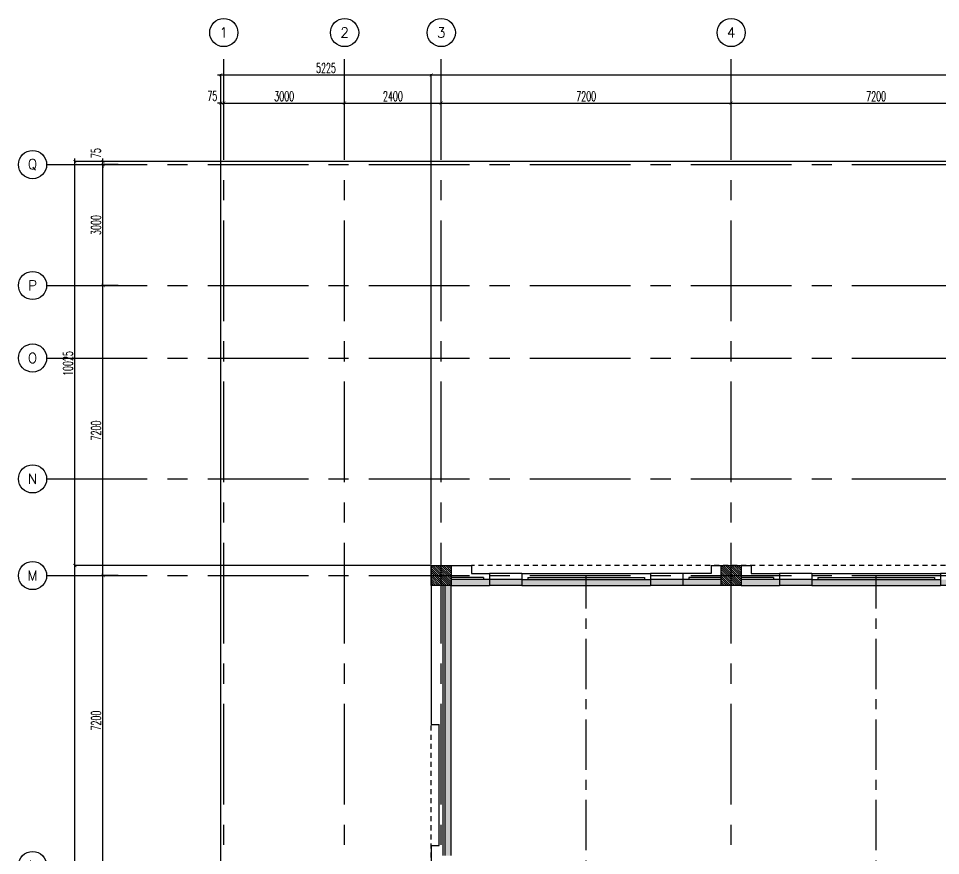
# Model space of a CAD drawing. Extents: x 88808.2 to 88899.2, y 39921.6 to 40001.1.
# Drawn here: x 88808.23 to 88831.13, y 39980.35 to 40001.13 of the extents above; entities that cross this region are included whole.
import ezdxf
from ezdxf.enums import TextEntityAlignment as Align

# ---------------------------------------------------------------- set-up
doc = ezdxf.new("R2010")
doc.units = 0
doc.header["$MEASUREMENT"] = 0
doc.header["$PDMODE"] = 34
for name, pattern in [('CENTER', [2, 1.25, -0.25, 0.25, -0.25]), ('CENTERX2', [4, 2.5, -0.5, 0.5, -0.5]), ('HIDDEN2', [0.1875, 0.125, -0.0625])]:
    doc.linetypes.add(name, pattern=pattern)
doc.layers.get('0').update_dxf_attribs({"linetype": 'CONTINUOUS'})
doc.layers.get('DEFPOINTS').update_dxf_attribs({"linetype": 'CONTINUOUS'})
for name, color, linetype in [('AX', 6, 'CONTINUOUS'), ('AX-CR', 2, 'CONTINUOUS'), ('AX-DIM', 4, 'CONTINUOUS'), ('AX-TXT', 2, 'CONTINUOUS'), ('AXES', 11, 'CENTERX2'), ('AXES1', 11, 'CENTER'), ('COL', 2, 'CONTINUOUS'), ('HAT', 8, 'CONTINUOUS'), ('HIDDEN', 9, 'HIDDEN2'), ('INSUL', 4, 'CONTINUOUS'), ('WALL', 2, 'CONTINUOUS'), ('WallType2', 3, 'CONTINUOUS'), ('WIN', 3, 'CONTINUOUS')]:
    doc.layers.add(name, color=color, linetype=linetype)
doc.styles.add('ROMANS', font='ROMANS.shx', dxfattribs={"width": 0.6})
doc.dimstyles.new('DIM-OUT', dxfattribs={"dimscale": 0, "dimtxt": 0.24, "dimasz": 0.08, "dimexe": 0.02, "dimexo": 0.02, "dimgap": 0.05, "dimtad": 1, "dimdec": 0, "dimlfac": 1000, "dimzin": 0, "dimdsep": 46, "dimtxsty": 'ROMANS', "dimblk1": 'ARCHTICK', "dimblk2": 'ARCHTICK', "dimsah": 1, "dimcen": 0.01, "dimdle": 0.08, "dimclrd": 4, "dimclre": 4, "dimclrt": 2, "dimadec": 0, "dimazin": 0, "dimtp": 2, "dimtm": 2, "dimtfac": 0.114286, "dimtdec": 0, "dimtix": 1, "dimtmove": 2, "dimatfit": 3, "dimldrblk": 'ARCHTICK', "dimfxl": 0, "dimtolj": 1, "dimtzin": 0, "dimarcsym": 0})
pattern_1 = [(180, (177753.940517, 0), (-0.075, 0.04330127), [0.05, -0.1]), (60, (177753.940517, 0), (0.074999999836, 0.043301270284), [0.05, -0.1]), (120, (177753.940517, 0), (-1.64e-10, 0.086602540284), [-0.1, 0.05])]

# ---------------------------------------------------------------- blocks, each defined once
blk = doc.blocks.new('_ARCHTICK')
at = {"color": 0, "linetype": 'ByBlock', "const_width": 0.15}
blk.add_lwpolyline([(-0.5, -0.5), (0.5, 0.5)], dxfattribs=at)
blk = doc.blocks.new('*D741')
at = {"layer": 'AX-DIM', "color": 4, "lineweight": -2}
for p, q in [((88818.4, 39999.728), (88893.25, 39999.728)), ((88818.48, 39999.348), (88818.48, 39999.748)), ((88893.17, 39996.657), (88893.17, 39999.748))]:
    blk.add_line(p, q, dxfattribs=at)
at = {"layer": 'DEFPOINTS', "color": 0}
for p in [(88893.17, 39999.728), (88818.48, 39999.328), (88893.17, 39996.637)]:
    blk.add_point(p, dxfattribs=at)
at = {"layer": 'AX-DIM', "color": 4, "lineweight": -2, "xscale": 0.08, "yscale": 0.08, "zscale": 0.08, "rotation": 180}
blk.add_blockref('_ARCHTICK', (88818.48, 39999.728), dxfattribs=at)
at = {"layer": 'AX-DIM', "color": 4, "lineweight": -2, "xscale": 0.08, "yscale": 0.08, "zscale": 0.08}
blk.add_blockref('_ARCHTICK', (88893.17, 39999.728), dxfattribs=at)
at = {"layer": 'AX-DIM', "color": 2, "insert": (88855.825, 39999.898), "char_height": 0.24, "attachment_point": 5, "style": 'ROMANS'}
blk.add_mtext('\\A1;74690', dxfattribs=at)
blk = doc.blocks.new('*D743')
at = {"layer": 'AX-DIM', "color": 4, "lineweight": -2}
for p, q in [((88818.46, 39987.55), (88809.61, 39987.55)), ((88809.63, 39928.15), (88809.63, 39987.63)), ((88818.46, 39928.23), (88809.61, 39928.23))]:
    blk.add_line(p, q, dxfattribs=at)
at = {"layer": 'DEFPOINTS', "color": 0}
for p in [(88809.63, 39987.55), (88818.48, 39987.55), (88818.48, 39928.23)]:
    blk.add_point(p, dxfattribs=at)
at = {"layer": 'AX-DIM', "color": 4, "lineweight": -2, "xscale": 0.08, "yscale": 0.08, "zscale": 0.08}
for p, rotation in [((88809.63, 39987.55), 90), ((88809.63, 39928.23), 270)]:
    blk.add_blockref('_ARCHTICK', p, dxfattribs=dict(at, rotation=rotation))
at = {"layer": 'AX-DIM', "color": 2, "insert": (88809.46, 39957.89), "char_height": 0.24, "attachment_point": 5, "rotation": 90, "style": 'ROMANS'}
blk.add_mtext('\\A1;59320', dxfattribs=at)
blk = doc.blocks.new('*D754')
at = {"layer": 'AX-DIM', "color": 4, "lineweight": -2}
for p, q in [((88825.85, 39999.028), (88833.21, 39999.028)), ((88825.93, 39998.648), (88825.93, 39999.048)), ((88833.13, 39998.648), (88833.13, 39999.048))]:
    blk.add_line(p, q, dxfattribs=at)
at = {"layer": 'DEFPOINTS', "color": 0}
for p in [(88833.13, 39999.028), (88825.93, 39998.628), (88833.13, 39998.628)]:
    blk.add_point(p, dxfattribs=at)
at = {"layer": 'AX-DIM', "color": 4, "lineweight": -2, "xscale": 0.08, "yscale": 0.08, "zscale": 0.08, "rotation": 180}
blk.add_blockref('_ARCHTICK', (88825.93, 39999.028), dxfattribs=at)
at = {"layer": 'AX-DIM', "color": 4, "lineweight": -2, "xscale": 0.08, "yscale": 0.08, "zscale": 0.08}
blk.add_blockref('_ARCHTICK', (88833.13, 39999.028), dxfattribs=at)
at = {"layer": 'AX-DIM', "color": 2, "insert": (88829.53, 39999.198), "char_height": 0.24, "attachment_point": 5, "style": 'ROMANS'}
blk.add_mtext('\\A1;7200', dxfattribs=at)
blk = doc.blocks.new('*D756')
at = {"layer": 'AX-DIM', "color": 4, "lineweight": -2}
for p, q in [((88813.255, 39999.028), (88813.175, 39999.028)), ((88813.255, 39998.648), (88813.255, 39999.048)), ((88813.255, 39999.028), (88813.33, 39999.028)), ((88813.33, 39998.648), (88813.33, 39999.048)), ((88813.33, 39999.028), (88813.41, 39999.028))]:
    blk.add_line(p, q, dxfattribs=at)
at = {"layer": 'DEFPOINTS', "color": 0}
for p in [(88813.33, 39999.028), (88813.255, 39998.628), (88813.33, 39998.628)]:
    blk.add_point(p, dxfattribs=at)
at = {"layer": 'AX-DIM', "color": 4, "lineweight": -2, "xscale": 0.08, "yscale": 0.08, "zscale": 0.08}
blk.add_blockref('_ARCHTICK', (88813.255, 39999.028), dxfattribs=at)
at = {"layer": 'AX-DIM', "color": 4, "lineweight": -2, "xscale": 0.08, "yscale": 0.08, "zscale": 0.08, "rotation": 180}
blk.add_blockref('_ARCHTICK', (88813.33, 39999.028), dxfattribs=at)
at = {"layer": 'AX-DIM', "color": 2, "insert": (88813.045, 39999.203), "char_height": 0.24, "attachment_point": 5, "style": 'ROMANS'}
blk.add_mtext('\\A1;75', dxfattribs=at)
blk = doc.blocks.new('*D757')
at = {"layer": 'AX-DIM', "color": 4, "lineweight": -2}
for p, q in [((88813.25, 39999.028), (88816.41, 39999.028)), ((88813.33, 39998.648), (88813.33, 39999.048)), ((88816.33, 39998.648), (88816.33, 39999.048))]:
    blk.add_line(p, q, dxfattribs=at)
at = {"layer": 'DEFPOINTS', "color": 0}
for p in [(88816.33, 39999.028), (88813.33, 39998.628), (88816.33, 39998.628)]:
    blk.add_point(p, dxfattribs=at)
at = {"layer": 'AX-DIM', "color": 4, "lineweight": -2, "xscale": 0.08, "yscale": 0.08, "zscale": 0.08, "rotation": 180}
blk.add_blockref('_ARCHTICK', (88813.33, 39999.028), dxfattribs=at)
at = {"layer": 'AX-DIM', "color": 4, "lineweight": -2, "xscale": 0.08, "yscale": 0.08, "zscale": 0.08}
blk.add_blockref('_ARCHTICK', (88816.33, 39999.028), dxfattribs=at)
at = {"layer": 'AX-DIM', "color": 2, "insert": (88814.83, 39999.198), "char_height": 0.24, "attachment_point": 5, "style": 'ROMANS'}
blk.add_mtext('\\A1;3000', dxfattribs=at)
blk = doc.blocks.new('*D758')
at = {"layer": 'AX-DIM', "color": 4, "lineweight": -2}
for p, q in [((88816.25, 39999.028), (88818.81, 39999.028)), ((88816.33, 39998.648), (88816.33, 39999.048)), ((88818.73, 39998.648), (88818.73, 39999.048))]:
    blk.add_line(p, q, dxfattribs=at)
at = {"layer": 'DEFPOINTS', "color": 0}
for p in [(88818.73, 39999.028), (88816.33, 39998.628), (88818.73, 39998.628)]:
    blk.add_point(p, dxfattribs=at)
at = {"layer": 'AX-DIM', "color": 4, "lineweight": -2, "xscale": 0.08, "yscale": 0.08, "zscale": 0.08, "rotation": 180}
blk.add_blockref('_ARCHTICK', (88816.33, 39999.028), dxfattribs=at)
at = {"layer": 'AX-DIM', "color": 4, "lineweight": -2, "xscale": 0.08, "yscale": 0.08, "zscale": 0.08}
blk.add_blockref('_ARCHTICK', (88818.73, 39999.028), dxfattribs=at)
at = {"layer": 'AX-DIM', "color": 2, "insert": (88817.53, 39999.198), "char_height": 0.24, "attachment_point": 5, "style": 'ROMANS'}
blk.add_mtext('\\A1;2400', dxfattribs=at)
blk = doc.blocks.new('*D759')
at = {"layer": 'AX-DIM', "color": 4, "lineweight": -2}
for p, q in [((88818.65, 39999.028), (88826.01, 39999.028)), ((88818.73, 39998.648), (88818.73, 39999.048)), ((88825.93, 39998.648), (88825.93, 39999.048))]:
    blk.add_line(p, q, dxfattribs=at)
at = {"layer": 'DEFPOINTS', "color": 0}
for p in [(88825.93, 39999.028), (88818.73, 39998.628), (88825.93, 39998.628)]:
    blk.add_point(p, dxfattribs=at)
at = {"layer": 'AX-DIM', "color": 4, "lineweight": -2, "xscale": 0.08, "yscale": 0.08, "zscale": 0.08, "rotation": 180}
blk.add_blockref('_ARCHTICK', (88818.73, 39999.028), dxfattribs=at)
at = {"layer": 'AX-DIM', "color": 4, "lineweight": -2, "xscale": 0.08, "yscale": 0.08, "zscale": 0.08}
blk.add_blockref('_ARCHTICK', (88825.93, 39999.028), dxfattribs=at)
at = {"layer": 'AX-DIM', "color": 2, "insert": (88822.33, 39999.198), "char_height": 0.24, "attachment_point": 5, "style": 'ROMANS'}
blk.add_mtext('\\A1;7200', dxfattribs=at)
blk = doc.blocks.new('*D760')
at = {"layer": 'AX-DIM', "color": 4, "lineweight": -2}
for p, q in [((88810.71, 39994.5), (88810.31, 39994.5)), ((88810.33, 39987.22), (88810.33, 39994.58)), ((88810.71, 39987.3), (88810.31, 39987.3))]:
    blk.add_line(p, q, dxfattribs=at)
at = {"layer": 'DEFPOINTS', "color": 0}
for p in [(88810.33, 39994.5), (88810.73, 39994.5), (88810.73, 39987.3)]:
    blk.add_point(p, dxfattribs=at)
at = {"layer": 'AX-DIM', "color": 4, "lineweight": -2, "xscale": 0.08, "yscale": 0.08, "zscale": 0.08}
for p, rotation in [((88810.33, 39994.5), 90), ((88810.33, 39987.3), 270)]:
    blk.add_blockref('_ARCHTICK', p, dxfattribs=dict(at, rotation=rotation))
at = {"layer": 'AX-DIM', "color": 2, "insert": (88810.16, 39990.9), "char_height": 0.24, "attachment_point": 5, "rotation": 90, "style": 'ROMANS'}
blk.add_mtext('\\A1;7200', dxfattribs=at)
blk = doc.blocks.new('*D761')
at = {"layer": 'AX-DIM', "color": 4, "lineweight": -2}
for p, q in [((88810.71, 39997.5), (88810.31, 39997.5)), ((88810.33, 39994.42), (88810.33, 39997.58)), ((88810.71, 39994.5), (88810.31, 39994.5))]:
    blk.add_line(p, q, dxfattribs=at)
at = {"layer": 'DEFPOINTS', "color": 0}
for p in [(88810.33, 39997.5), (88810.73, 39997.5), (88810.73, 39994.5)]:
    blk.add_point(p, dxfattribs=at)
at = {"layer": 'AX-DIM', "color": 4, "lineweight": -2, "xscale": 0.08, "yscale": 0.08, "zscale": 0.08}
for p, rotation in [((88810.33, 39997.5), 90), ((88810.33, 39994.5), 270)]:
    blk.add_blockref('_ARCHTICK', p, dxfattribs=dict(at, rotation=rotation))
at = {"layer": 'AX-DIM', "color": 2, "insert": (88810.16, 39996), "char_height": 0.24, "attachment_point": 5, "rotation": 90, "style": 'ROMANS'}
blk.add_mtext('\\A1;3000', dxfattribs=at)
blk = doc.blocks.new('*D762')
at = {"layer": 'AX-DIM', "color": 4, "lineweight": -2}
for p, q in [((88810.33, 39997.575), (88810.33, 39997.655)), ((88810.71, 39997.575), (88810.31, 39997.575)), ((88810.71, 39997.5), (88810.31, 39997.5)), ((88810.33, 39997.5), (88810.33, 39997.575)), ((88810.33, 39997.5), (88810.33, 39997.42))]:
    blk.add_line(p, q, dxfattribs=at)
at = {"layer": 'DEFPOINTS', "color": 0}
for p in [(88810.33, 39997.575), (88810.73, 39997.575), (88810.73, 39997.5)]:
    blk.add_point(p, dxfattribs=at)
at = {"layer": 'AX-DIM', "color": 4, "lineweight": -2, "xscale": 0.08, "yscale": 0.08, "zscale": 0.08}
for p, rotation in [((88810.33, 39997.575), 270), ((88810.33, 39997.5), 90)]:
    blk.add_blockref('_ARCHTICK', p, dxfattribs=dict(at, rotation=rotation))
at = {"layer": 'AX-DIM', "color": 2, "insert": (88810.155, 39997.784), "char_height": 0.24, "attachment_point": 5, "rotation": 90, "style": 'ROMANS'}
blk.add_mtext('\\A1;75', dxfattribs=at)
blk = doc.blocks.new('*D766')
at = {"layer": 'AX-DIM', "color": 4, "lineweight": -2}
for p, q in [((88813.175, 39999.728), (88818.56, 39999.728)), ((88813.255, 39963.57), (88813.255, 39999.748)), ((88818.48, 39987.57), (88818.48, 39999.748))]:
    blk.add_line(p, q, dxfattribs=at)
at = {"layer": 'DEFPOINTS', "color": 0}
for p in [(88818.48, 39999.728), (88818.48, 39987.55), (88813.255, 39963.55)]:
    blk.add_point(p, dxfattribs=at)
at = {"layer": 'AX-DIM', "color": 4, "lineweight": -2, "xscale": 0.08, "yscale": 0.08, "zscale": 0.08, "rotation": 180}
blk.add_blockref('_ARCHTICK', (88813.255, 39999.728), dxfattribs=at)
at = {"layer": 'AX-DIM', "color": 4, "lineweight": -2, "xscale": 0.08, "yscale": 0.08, "zscale": 0.08}
blk.add_blockref('_ARCHTICK', (88818.48, 39999.728), dxfattribs=at)
at = {"layer": 'AX-DIM', "color": 2, "insert": (88815.868, 39999.898), "char_height": 0.24, "attachment_point": 5, "style": 'ROMANS'}
blk.add_mtext('\\A1;5225', dxfattribs=at)
blk = doc.blocks.new('*D767')
at = {"layer": 'AX-DIM', "color": 4, "lineweight": -2}
for p, q in [((88810.71, 39987.3), (88810.31, 39987.3)), ((88810.33, 39980.02), (88810.33, 39987.38)), ((88810.71, 39980.1), (88810.31, 39980.1))]:
    blk.add_line(p, q, dxfattribs=at)
at = {"layer": 'DEFPOINTS', "color": 0}
for p in [(88810.33, 39987.3), (88810.73, 39987.3), (88810.73, 39980.1)]:
    blk.add_point(p, dxfattribs=at)
at = {"layer": 'AX-DIM', "color": 4, "lineweight": -2, "xscale": 0.08, "yscale": 0.08, "zscale": 0.08}
for p, rotation in [((88810.33, 39987.3), 90), ((88810.33, 39980.1), 270)]:
    blk.add_blockref('_ARCHTICK', p, dxfattribs=dict(at, rotation=rotation))
at = {"layer": 'AX-DIM', "color": 2, "insert": (88810.16, 39983.7), "char_height": 0.24, "attachment_point": 5, "rotation": 90, "style": 'ROMANS'}
blk.add_mtext('\\A1;7200', dxfattribs=at)
blk = doc.blocks.new('*D768')
at = {"layer": 'AX-DIM', "color": 4, "lineweight": -2}
for p, q in [((88809.63, 39987.47), (88809.63, 39997.655)), ((88833.69, 39997.575), (88809.61, 39997.575)), ((88810.31, 39987.55), (88809.61, 39987.55))]:
    blk.add_line(p, q, dxfattribs=at)
at = {"layer": 'DEFPOINTS', "color": 0}
for p in [(88809.63, 39997.575), (88833.71, 39997.575), (88810.33, 39987.55)]:
    blk.add_point(p, dxfattribs=at)
at = {"layer": 'AX-DIM', "color": 4, "lineweight": -2, "xscale": 0.08, "yscale": 0.08, "zscale": 0.08}
for p, rotation in [((88809.63, 39997.575), 90), ((88809.63, 39987.55), 270)]:
    blk.add_blockref('_ARCHTICK', p, dxfattribs=dict(at, rotation=rotation))
at = {"layer": 'AX-DIM', "color": 2, "insert": (88809.46, 39992.562), "char_height": 0.24, "attachment_point": 5, "rotation": 90, "style": 'ROMANS'}
blk.add_mtext('\\A1;10025', dxfattribs=at)
blk = doc.blocks.new('*X649')
at = {"color": 0}
for p, q in [((253129, 177132), (253586, 177590)), ((253129, 177185), (253533, 177590)), ((253129, 177238), (253480, 177590)), ((253129, 177291), (253427, 177590)), ((253129, 177344), (253374, 177590)), ((253129, 177397), (253321, 177590)), ((253129, 177450), (253268, 177590)), ((253129, 177503), (253215, 177590)), ((253129, 177557), (253162, 177590)), ((253139, 177090), (253629, 177579)), ((253192, 177090), (253629, 177526)), ((253245, 177090), (253629, 177473)), ((253298, 177090), (253629, 177420)), ((253351, 177090), (253629, 177367)), ((253404, 177090), (253629, 177314)), ((253457, 177090), (253629, 177261)), ((253510, 177090), (253629, 177208)), ((253563, 177090), (253629, 177155)), ((253616, 177090), (253629, 177102))]:
    blk.add_line(p, q, dxfattribs=at)
blk = doc.blocks.new('*X650')
at = {"color": 0}
for p, q in [((245927, 177090), (246427, 177590)), ((245929, 177145), (246374, 177590)), ((245929, 177198), (246321, 177590)), ((245929, 177251), (246267, 177590)), ((245929, 177304), (246214, 177590)), ((245929, 177357), (246161, 177590)), ((245929, 177410), (246108, 177590)), ((245929, 177463), (246055, 177590)), ((245929, 177516), (246002, 177590)), ((245929, 177569), (245949, 177590)), ((245980, 177090), (246429, 177539)), ((246033, 177090), (246429, 177486)), ((246086, 177090), (246429, 177433)), ((246139, 177090), (246429, 177380)), ((246192, 177090), (246429, 177327)), ((246245, 177090), (246429, 177274)), ((246298, 177090), (246429, 177220)), ((246351, 177090), (246429, 177167)), ((246404, 177090), (246429, 177114))]:
    blk.add_line(p, q, dxfattribs=at)
blk = doc.blocks.new('AXU')
at = {"layer": 'AX-CR'}
blk.add_circle((0, 350), 350, dxfattribs=at)
at = {"layer": 'AX-TXT', "style": 'ROMANS'}
blk.add_attdef('AX', text='', height=250, dxfattribs=at).set_placement((0, 350), align=Align.MIDDLE)
blk = doc.blocks.new('AXL')
at = {"layer": 'AX-CR'}
blk.add_circle((-350, 0), 350, dxfattribs=at)
at = {"layer": 'AX-TXT', "style": 'ROMANS'}
blk.add_attdef('AX', text='', height=250, dxfattribs=at).set_placement((-350, 0), align=Align.MIDDLE)

msp = doc.modelspace()

# ---------------------------------------------------------------- hatches: boundary and pattern name
at = {"layer": 'WallType2', "linetype": 'Continuous'}
h = msp.add_hatch(dxfattribs=at)
h.set_pattern_fill('HONEY', color=256, scale=0.4, style=0)
h.set_pattern_definition(pattern_1)
h.paths.add_polyline_path([(88824.7303, 39987.1996), (88825.6803, 39987.1996), (88825.6803, 39987.0496), (88824.7303, 39987.0496)])
h.paths.add_polyline_path([(88823.9303, 39987.1996), (88824.7303, 39987.1996), (88824.7303, 39987.0496), (88823.9303, 39987.0496)])
h.paths.add_polyline_path([(88822.3303, 39987.1996), (88823.9303, 39987.1996), (88823.9303, 39987.0496), (88822.4803, 39987.0496), (88822.3303, 39987.0496)])
h.paths.add_polyline_path([(88820.7591, 39987.1996), (88822.3303, 39987.1996), (88822.3303, 39987.0496), (88820.7591, 39987.0496)])
h.paths.add_polyline_path([(88819.9591, 39987.1996), (88820.7591, 39987.1996), (88820.7591, 39987.0496), (88819.9591, 39987.0496)])
h.paths.add_polyline_path([(88818.9803, 39987.1996), (88819.9591, 39987.1996), (88819.9591, 39987.0496), (88818.9803, 39987.0496)])
h = msp.add_hatch(dxfattribs=at)
h.set_pattern_fill('HONEY', color=256, scale=0.4, style=0)
h.set_pattern_definition(pattern_1)
h.paths.add_polyline_path([(88831.9591, 39987.1996), (88832.8803, 39987.1996), (88832.8803, 39987.0496), (88831.9591, 39987.0496)])
h.paths.add_polyline_path([(88831.1591, 39987.1996), (88831.9591, 39987.1996), (88831.9591, 39987.0496), (88831.1591, 39987.0496)])
h.paths.add_polyline_path([(88829.5303, 39987.1996), (88831.1591, 39987.1996), (88831.1591, 39987.0496), (88829.7803, 39987.0496), (88829.5303, 39987.0496)])
h.paths.add_polyline_path([(88827.9303, 39987.1996), (88829.5303, 39987.1996), (88829.5303, 39987.0496), (88827.9303, 39987.0496)])
h.paths.add_polyline_path([(88827.1303, 39987.1996), (88827.9303, 39987.1996), (88827.9303, 39987.0496), (88827.1303, 39987.0496)])
h.paths.add_polyline_path([(88826.1803, 39987.1996), (88827.1303, 39987.1996), (88827.1303, 39987.0496), (88826.1803, 39987.0496)])
h = msp.add_hatch(dxfattribs=at)
h.set_pattern_fill('HONEY', color=256, scale=0.4, style=0)
h.set_pattern_definition([(0, (0, 0), (0.075, 0.04330127), [0.05, -0.1]), (120, (0, 0), (-0.074999999836, 0.043301270284), [0.05, -0.1]), (60, (0, 0), (1.64e-10, 0.086602540284), [-0.1, 0.05])])
h.paths.add_polyline_path([(88818.9803, 39987.0496), (88818.8303, 39987.0496), (88818.8303, 39980.3496), (88818.9803, 39980.3496)])

# ---------------------------------------------------------------- linework, layer by layer
at = {"layer": 'AXES'}
for p, q in [((88813.3303, 39921.6153), (88813.3303, 40000.4279)), ((88816.3303, 39921.6153), (88816.3303, 40000.4279)), ((88818.7303, 39921.6153), (88818.7303, 40000.4279)), ((88825.9303, 39921.6153), (88825.9303, 40000.4279)), ((88808.9303, 39997.4996), (88876.9703, 39997.4996)), ((88808.9303, 39994.4996), (88876.9703, 39994.4996)), ((88808.9303, 39992.6996), (88876.9703, 39992.6996)), ((88808.9303, 39989.6996), (88876.9703, 39989.6996)), ((88808.9303, 39987.2996), (88876.9958, 39987.2996))]:
    msp.add_line(p, q, dxfattribs=at)
at = {"layer": 'AXES1'}
for p, q in [((88822.3303, 39928.4796), (88822.3303, 39987.2996)), ((88829.5303, 39928.4796), (88829.5303, 39987.2996))]:
    msp.add_line(p, q, dxfattribs=at)
at = {"layer": 'COL'}
for points in [[(88818.4803, 39987.0496), (88818.4803, 39987.5496), (88818.9803, 39987.5496), (88818.9803, 39987.0496)], [(88818.4803, 39987.0496), (88818.4803, 39987.5496), (88818.9803, 39987.5496), (88818.9803, 39987.0496)], [(88825.6803, 39987.0496), (88825.6803, 39987.5496), (88826.1803, 39987.5496), (88826.1803, 39987.0496)]]:
    msp.add_lwpolyline(points, close=True, dxfattribs=at)
at = {"layer": 'HIDDEN'}
for p, q in [((88850.8303, 39987.5496), (88819.4803, 39987.5496)), ((88818.4803, 39959.5996), (88818.4803, 39983.5996))]:
    msp.add_line(p, q, dxfattribs=at)
at = {"layer": 'INSUL'}
for p, q in [((88819.7803, 39987.2496), (88818.9803, 39987.2496)), ((88819.9303, 39987.1996), (88818.9803, 39987.1996)), ((88819.7803, 39987.2496), (88819.7803, 39987.1996)), ((88820.7303, 39987.1996), (88823.9303, 39987.1996)), ((88820.8803, 39987.2496), (88823.7803, 39987.2496)), ((88820.8803, 39987.2496), (88820.8803, 39987.1996)), ((88823.7803, 39987.2496), (88823.7803, 39987.1996)), ((88825.6803, 39987.1996), (88824.7303, 39987.1996)), ((88825.6803, 39987.2496), (88824.8803, 39987.2496)), ((88824.8803, 39987.2496), (88824.8803, 39987.1996)), ((88826.9803, 39987.2496), (88826.1803, 39987.2496)), ((88827.1303, 39987.1996), (88826.1803, 39987.1996)), ((88826.9803, 39987.2496), (88826.9803, 39987.1996)), ((88827.9303, 39987.1996), (88831.1303, 39987.1996)), ((88828.0803, 39987.2496), (88830.9803, 39987.2496)), ((88828.0803, 39987.2496), (88828.0803, 39987.1996)), ((88830.9803, 39987.2496), (88830.9803, 39987.1996)), ((88818.7803, 39980.3496), (88818.7803, 39987.0496)), ((88818.8303, 39980.3496), (88818.8303, 39987.0496))]:
    msp.add_line(p, q, dxfattribs=at)
at = {"layer": 'WALL'}
for p, q in [((88818.4803, 39987.5496), (88819.4803, 39987.5496)), ((88818.4803, 39987.5496), (88818.4803, 39983.5996)), ((88819.4803, 39987.5496), (88819.4803, 39987.3496)), ((88825.4303, 39987.5496), (88825.4303, 39987.3496)), ((88825.4303, 39987.5496), (88826.4303, 39987.5496)), ((88826.4303, 39987.5496), (88826.4303, 39987.3496)), ((88819.4803, 39987.3496), (88819.9303, 39987.3496)), ((88819.9303, 39987.3496), (88819.9303, 39987.0496)), ((88820.7303, 39987.3496), (88823.9303, 39987.3496)), ((88820.7303, 39987.3496), (88820.7303, 39987.0496)), ((88823.9303, 39987.3496), (88823.9303, 39987.0496)), ((88825.4303, 39987.3496), (88824.7303, 39987.3496)), ((88824.7303, 39987.3496), (88824.7303, 39987.0496)), ((88826.4303, 39987.3496), (88827.1303, 39987.3496)), ((88827.1303, 39987.3496), (88827.1303, 39987.0496)), ((88827.9303, 39987.3496), (88831.1303, 39987.3496)), ((88827.9303, 39987.3496), (88827.9303, 39987.0496)), ((88831.1303, 39987.3496), (88831.1303, 39987.0496)), ((88818.9803, 39987.0496), (88819.9303, 39987.0496)), ((88818.9803, 39980.3496), (88818.9803, 39987.0496)), ((88820.7303, 39987.0496), (88823.9303, 39987.0496)), ((88825.6803, 39987.0496), (88824.7303, 39987.0496)), ((88826.1803, 39987.0496), (88827.1303, 39987.0496)), ((88827.9303, 39987.0496), (88831.1303, 39987.0496)), ((88818.4803, 39983.5996), (88818.6803, 39983.5996)), ((88818.6803, 39980.5996), (88818.6803, 39983.5996)), ((88818.4803, 39980.5996), (88818.6803, 39980.5996)), ((88818.4803, 39980.5996), (88818.4803, 39979.5996))]:
    msp.add_line(p, q, dxfattribs=at)
at = {"layer": 'WIN'}
for p, q in [((88820.7303, 39987.3496), (88819.9303, 39987.3496)), ((88820.7303, 39987.3496), (88819.9303, 39987.3496)), ((88824.7303, 39987.3496), (88823.9303, 39987.3496)), ((88824.7303, 39987.3496), (88823.9303, 39987.3496)), ((88827.9303, 39987.3496), (88827.1303, 39987.3496)), ((88827.9303, 39987.3496), (88827.1303, 39987.3496)), ((88831.9303, 39987.3496), (88831.1303, 39987.3496)), ((88820.7303, 39987.1996), (88819.9303, 39987.1996)), ((88824.7303, 39987.1996), (88823.9303, 39987.1996)), ((88827.9303, 39987.1996), (88827.1303, 39987.1996)), ((88820.7303, 39987.0496), (88819.9303, 39987.0496)), ((88820.7303, 39987.0496), (88819.9303, 39987.0496)), ((88824.7303, 39987.0496), (88823.9303, 39987.0496)), ((88824.7303, 39987.0496), (88823.9303, 39987.0496)), ((88827.9303, 39987.0496), (88827.1303, 39987.0496)), ((88827.9303, 39987.0496), (88827.1303, 39987.0496)), ((88831.9303, 39987.0496), (88831.1303, 39987.0496))]:
    msp.add_line(p, q, dxfattribs=at)

# ---------------------------------------------------------------- block references
at = {"layer": 'AX', "xscale": 0.001000000003841706, "yscale": 0.000999999996565748, "zscale": 0.001}
for name, p, values in [('AXU', (88813.3303, 40000.4279), {'AX': '1'}), ('AXU', (88816.3303, 40000.4279), {'AX': '2'}), ('AXU', (88818.7303, 40000.4279), {'AX': '3'}), ('AXU', (88825.9303, 40000.4279), {'AX': '4'}), ('AXL', (88808.9303, 39997.4996), {'AX': 'Q'}), ('AXL', (88808.9303, 39994.4996), {'AX': 'P'}), ('AXL', (88808.9303, 39992.6996), {'AX': 'O'}), ('AXL', (88808.9303, 39989.6996), {'AX': 'N'}), ('AXL', (88808.9303, 39987.2996), {'AX': 'M'}), ('AXL', (88808.9303, 39980.0996), {'AX': 'L'})]:
    msp.add_blockref(name, p, dxfattribs=at).add_auto_attribs(values)
at = {"layer": 'HAT', "xscale": -0.001000000003841706, "yscale": 0.000999999996565748, "zscale": 0.001}
for name in ['*X649', '*X649', '*X650']:
    msp.add_blockref(name, (89072.1088, 39809.9598), dxfattribs=at)

# ---------------------------------------------------------------- dimensions: what is measured, and where the dimension line sits
at = {"layer": 'AX-DIM', "color": 4}
dim = msp.add_linear_dim(base=(88818.4803, 39999.7279), p1=(88813.2553, 39963.5496), p2=(88818.4803, 39987.5496), dimstyle='DIM-OUT', override={"dimscale": 1}, dxfattribs=at)
dim.commit()
dim.dimension.update_dxf_attribs({"geometry": '*D766', "text_midpoint": (88815.8678, 39999.8979)})
at = {"layer": 'AX-DIM'}
for base, p1, p2, picture, middle in [((88893.1703, 39999.7279), (88818.4803, 39999.3279), (88893.1703, 39996.637), '*D741', (88855.8253, 39999.8979)), ((88816.3303, 39999.0279), (88813.3303, 39998.6279), (88816.3303, 39998.6279), '*D757', (88814.8303, 39999.1979)), ((88818.7303, 39999.0279), (88816.3303, 39998.6279), (88818.7303, 39998.6279), '*D758', (88817.5303, 39999.1979)), ((88825.9303, 39999.0279), (88818.7303, 39998.6279), (88825.9303, 39998.6279), '*D759', (88822.3303, 39999.1979)), ((88833.1303, 39999.0279), (88825.9303, 39998.6279), (88833.1303, 39998.6279), '*D754', (88829.5303, 39999.1979))]:
    dim = msp.add_linear_dim(base=base, p1=p1, p2=p2, dimstyle='DIM-OUT', override={"dimscale": 1}, dxfattribs=at)
    dim.commit()
    dim.dimension.update_dxf_attribs({"geometry": picture, "text_midpoint": middle})
dim = msp.add_linear_dim(base=(88813.3303, 39999.0279), p1=(88813.2553, 39998.6279), p2=(88813.3303, 39998.6279), dimstyle='DIM-OUT', override={"dimscale": 1}, dxfattribs=at)
dim.commit()
dim.dimension.update_dxf_attribs({"geometry": '*D756', "text_midpoint": (88813.0455, 39999.2029), "dimtype": 160})
dim = msp.add_linear_dim(base=(88810.3303, 39997.5746), p1=(88810.7303, 39997.4996), p2=(88810.7303, 39997.5746), angle=90, dimstyle='DIM-OUT', override={"dimscale": 1}, dxfattribs=at)
dim.commit()
dim.dimension.update_dxf_attribs({"geometry": '*D762', "text_midpoint": (88810.1553, 39997.7844), "dimtype": 160})
for base, p1, p2, picture, middle in [((88809.6303, 39997.5746), (88810.3303, 39987.5496), (88833.71, 39997.5746), '*D768', (88809.4603, 39992.5621)), ((88810.3303, 39997.4996), (88810.7303, 39994.4996), (88810.7303, 39997.4996), '*D761', (88810.1603, 39995.9996)), ((88810.3303, 39994.4996), (88810.7303, 39987.2996), (88810.7303, 39994.4996), '*D760', (88810.1603, 39990.8996)), ((88810.3303, 39987.2996), (88810.7303, 39980.0996), (88810.7303, 39987.2996), '*D767', (88810.1603, 39983.6996))]:
    dim = msp.add_linear_dim(base=base, p1=p1, p2=p2, angle=90, dimstyle='DIM-OUT', override={"dimscale": 1}, dxfattribs=at)
    dim.commit()
    dim.dimension.update_dxf_attribs({"geometry": picture, "text_midpoint": middle})
at = {"layer": 'AX-DIM', "color": 4}
dim = msp.add_linear_dim(base=(88809.6303, 39987.5496), p1=(88818.4803, 39928.2296), p2=(88818.4803, 39987.5496), angle=90, dimstyle='DIM-OUT', override={"dimscale": 1, "dimclre": 4}, dxfattribs=at)
dim.commit()
dim.dimension.update_dxf_attribs({"geometry": '*D743', "text_midpoint": (88809.4603, 39957.8896)})

doc.saveas('drawing.dxf')
